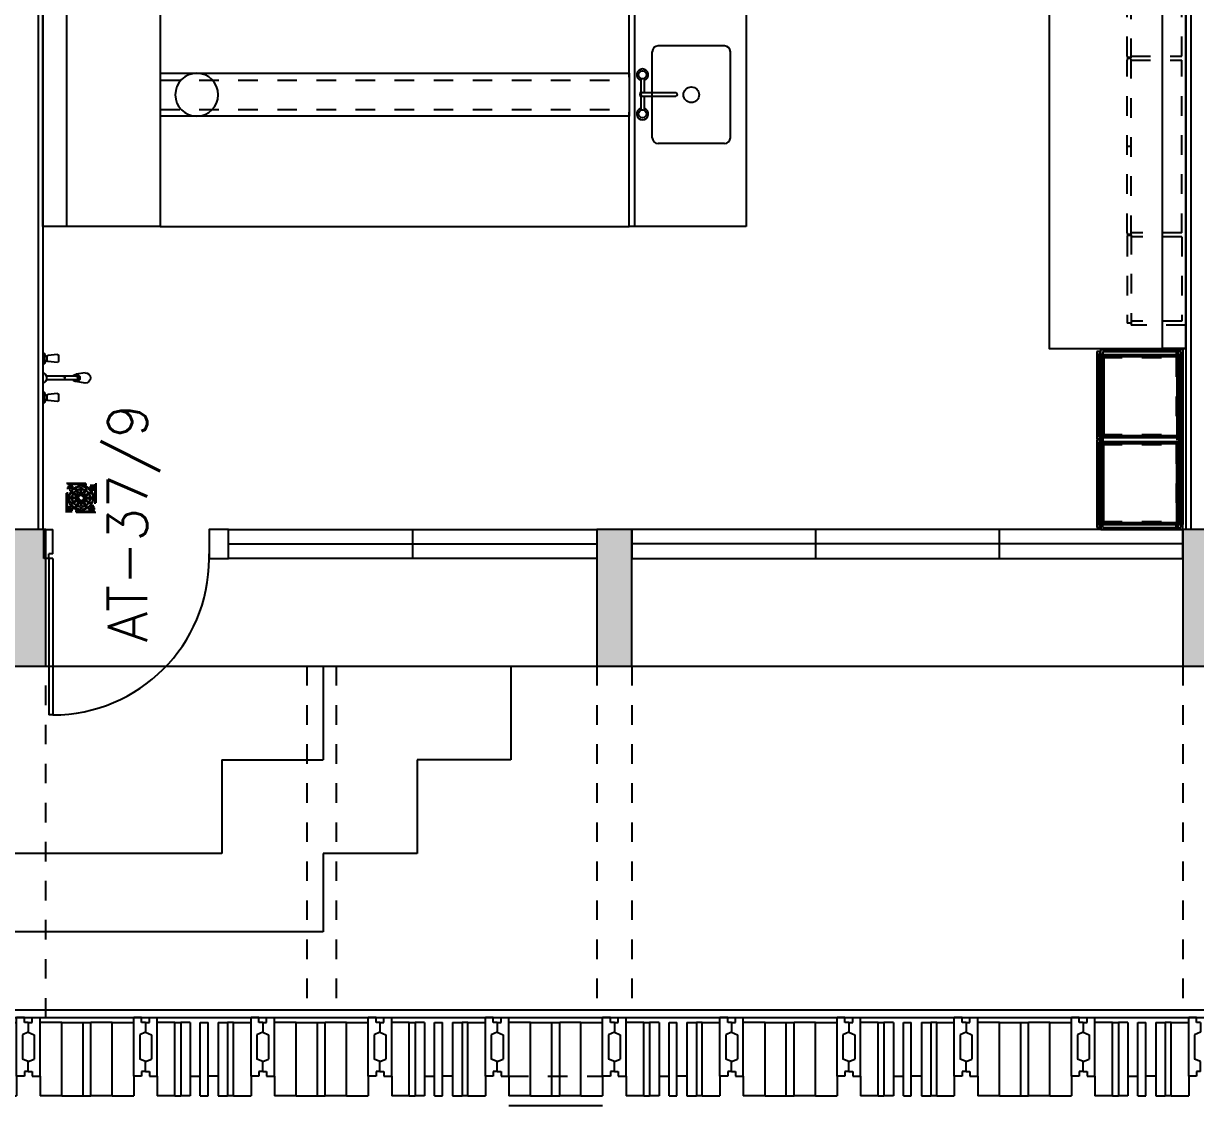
# Model space of a CAD drawing. Header units: metres. Extents: x -31 to 130, y -13 to 69.
# Drawn here: x 35.97 to 41.98, y -2.88 to 2.67 of the extents above; entities that cross this region are included whole.
import ezdxf

# ---------------------------------------------------------------- set-up
doc = ezdxf.new("R2010")
doc.units = ezdxf.units.M
doc.header["$LTSCALE"] = 0.002
doc.header["$MEASUREMENT"] = 0
doc.linetypes.add('HIDDEN', pattern=[9.525, 6.35, -3.175])
doc.linetypes.add('HIDDEN2', pattern=[4.7625, 3.175, -1.5875])
for name, color, linetype in [('ar-acesso', 2, 'CONTINUOUS'), ('ar-alv', 2, 'CONTINUOUS'), ('ar-armario', 1, 'CONTINUOUS'), ('ar-armarioproj', 1, 'HIDDEN'), ('ar-banc', 1, 'CONTINUOUS'), ('ar-brs', 2, 'CONTINUOUS'), ('ar-cal', 2, 'CONTINUOUS'), ('ar-castelo', 2, 'CONTINUOUS'), ('ar-chuv', 31, 'CONTINUOUS'), ('ar-esq', 2, 'CONTINUOUS'), ('ar-estc', 1, 'CONTINUOUS'), ('ar-piso', 1, 'CONTINUOUS'), ('ar-proj', 1, 'HIDDEN'), ('ar-projarmario', 1, 'HIDDEN'), ('ar-reboco', 2, 'CONTINUOUS'), ('armario piso-teto', 1, 'CONTINUOUS'), ('armario-proj', 1, 'HIDDEN2'), ('armariop-t01', 1, 'CONTINUOUS'), ('banc', 1, 'CONTINUOUS'), ('banc-proj', 1, 'HIDDEN2'), ('bnc-1', 1, 'CONTINUOUS'), ('brs-proj', 1, 'HIDDEN'), ('brs1', 2, 'CONTINUOUS'), ('brs2', 1, 'CONTINUOUS'), ('brs3', 1, 'CONTINUOUS'), ('brs4', 1, 'CONTINUOUS'), ('brs5', 1, 'CONTINUOUS'), ('castelo', 2, 'CONTINUOUS'), ('COZ1', 1, 'CONTINUOUS'), ('ENDEREÇO', 2, 'CONTINUOUS'), ('esq-01', 1, 'CONTINUOUS'), ('esq-02', 1, 'CONTINUOUS'), ('estc-01', 3, 'CONTINUOUS'), ('h-estc', 3, 'CONTINUOUS'), ('ptm', 2, 'CONTINUOUS'), ('ralo', 1, 'HIDDEN2'), ('TRNR1', 1, 'CONTINUOUS'), ('WC1', 1, 'CONTINUOUS'), ('WC2', 1, 'CONTINUOUS')]:
    doc.layers.add(name, color=color, linetype=linetype)
doc.styles.add('UNB-100', font='simplex.shx', dxfattribs={"height": 0.2})

# ---------------------------------------------------------------- blocks, each defined once
blk = doc.blocks.new('plr01-01p')
at = {"layer": 'h-estc'}
blk.add_hatch(color=3, dxfattribs=at).paths.add_polyline_path([(0.09, 0.075), (-0.09, 0.075), (-0.09, -0.625), (0.09, -0.625)])
at = {"layer": 'estc-01', "color": 3}
blk.add_lwpolyline([(-0.09, 0.075), (-0.09, -0.625), (0.09, -0.625), (0.09, 0.075)], close=True, dxfattribs=at)
blk = doc.blocks.new('esq02-01p')
at = {"layer": 'esq-01'}
for p, q in [((1.03, -0.075), (1.03, 0.075)), ((1.97, -0.075), (1.97, 0.075)), ((2.91, 0), (0.09, 0))]:
    blk.add_line(p, q, dxfattribs=at)
at = {"layer": 'esq-02'}
blk.add_lwpolyline([(2.91, -0.075), (0.09, -0.075), (0.09, 0.075), (2.91, 0.075)], close=True, dxfattribs=at)
blk = doc.blocks.new('esq04-01p')
at = {"layer": 'esq-01'}
blk.add_line((1.975, 0), (0.09, 0), dxfattribs=at)
at = {"layer": 'esq-02'}
blk.add_line((1.0325, 0.075), (1.0325, -0.075), dxfattribs=at)
for points in [[(1.975, -0.075), (0.09, -0.075), (0.09, 0.075), (1.975, 0.075), (1.975, -0.075)], [(2.075, 0.075), (1.975, 0.075), (1.975, -0.075), (2.075, -0.075)]]:
    blk.add_lwpolyline(points, close=True, dxfattribs=at)
at = {"layer": 'ptm'}
for p, q in [((2.875, 0.075), (2.875, 0.875)), ((2.875, 0.875), (2.895, 0.875)), ((2.895, 0.075), (2.895, 0.875)), ((2.075, 0.075), (2.05, 0.075)), ((2.075, 0.075), (2.075, 0.05)), ((2.875, 0.075), (2.895, 0.075)), ((2.895, 0.075), (2.92, 0.075)), ((2.895, 0.075), (2.895, 0.05)), ((2.92, 0.075), (2.92, -0.075)), ((2.875, 0.05), (2.875, -0.075)), ((2.875, 0.05), (2.895, 0.05)), ((2.92, -0.075), (2.875, -0.075))]:
    blk.add_line(p, q, dxfattribs=at)
at = {"layer": 'ptm', "color": 1}
blk.add_arc((2.875, 0.075), 0.8, 90, 180, dxfattribs=at)
blk = doc.blocks.new('brs01-01p-leste')
at = {"layer": 'brs1'}
for p, q in [((-3, 0.2), (-2.98, 0.2)), ((-3, 0.2), (-3, 0.15)), ((-2.98, 0.225), (-2.94, 0.225)), ((-2.98, 0.2), (-2.98, 0.225)), ((-2.94, -0.075), (-2.94, 0.225)), ((-2.42, 0.225), (-2.46, 0.225)), ((-2.46, -0.075), (-2.46, 0.225)), ((-2.42, 0.2), (-2.42, 0.225)), ((-2.4, 0.2), (-2.42, 0.2)), ((-2.4, 0.2), (-2.38, 0.2)), ((-2.4, 0.2), (-2.4, 0.15)), ((-2.4, 0.2), (-2.4, 0.15)), ((-2.38, 0.225), (-2.34, 0.225)), ((-2.38, 0.2), (-2.38, 0.225)), ((-2.34, -0.075), (-2.34, 0.225)), ((-1.82, 0.225), (-1.86, 0.225)), ((-1.86, -0.075), (-1.86, 0.225)), ((-1.82, 0.2), (-1.82, 0.225)), ((-1.8, 0.2), (-1.82, 0.2)), ((-1.8, 0.2), (-1.78, 0.2)), ((-1.8, 0.2), (-1.8, 0.15)), ((-1.8, 0.2), (-1.8, 0.15)), ((-1.78, 0.225), (-1.74, 0.225)), ((-1.78, 0.2), (-1.78, 0.225)), ((-1.74, -0.075), (-1.74, 0.225)), ((-1.22, 0.225), (-1.26, 0.225)), ((-1.26, -0.075), (-1.26, 0.225)), ((-1.22, 0.2), (-1.22, 0.225)), ((-1.2, 0.2), (-1.22, 0.2)), ((-1.2, 0.2), (-1.18, 0.2)), ((-1.2, 0.2), (-1.2, 0.15)), ((-1.2, 0.2), (-1.2, 0.15)), ((-1.18, 0.225), (-1.14, 0.225)), ((-1.18, 0.2), (-1.18, 0.225)), ((-1.14, -0.075), (-1.14, 0.225)), ((-0.62, 0.225), (-0.66, 0.225)), ((-0.66, -0.075), (-0.66, 0.225)), ((-0.62, 0.2), (-0.62, 0.225)), ((-0.6, 0.2), (-0.62, 0.2)), ((-0.6, 0.2), (-0.6, 0.15)), ((-0.6, 0.2), (-0.58, 0.2)), ((-0.6, 0.2), (-0.6, 0.15)), ((-0.58, 0.225), (-0.54, 0.225)), ((-0.58, 0.2), (-0.58, 0.225)), ((-0.54, -0.075), (-0.54, 0.225)), ((-0.02, 0.225), (-0.06, 0.225)), ((-0.06, -0.075), (-0.06, 0.225)), ((-0.02, 0.2), (-0.02, 0.225)), ((0, 0.2), (-0.02, 0.2)), ((0, 0.2), (0, 0.15)), ((-3, 0.15), (-2.97, 0.137)), ((-2.97, 0.137), (-2.97, 0.013)), ((-2.4, 0.15), (-2.43, 0.137)), ((-2.43, 0.137), (-2.43, 0.013)), ((-2.4, 0.15), (-2.37, 0.137)), ((-2.37, 0.137), (-2.37, 0.013)), ((-1.8, 0.15), (-1.83, 0.137)), ((-1.83, 0.137), (-1.83, 0.013)), ((-1.8, 0.15), (-1.77, 0.137)), ((-1.77, 0.137), (-1.77, 0.013)), ((-1.2, 0.15), (-1.23, 0.137)), ((-1.23, 0.137), (-1.23, 0.013)), ((-1.2, 0.15), (-1.17, 0.137)), ((-1.17, 0.137), (-1.17, 0.013)), ((-0.6, 0.15), (-0.63, 0.137)), ((-0.63, 0.137), (-0.63, 0.013)), ((-0.6, 0.15), (-0.57, 0.137)), ((-0.57, 0.137), (-0.57, 0.013)), ((0, 0.15), (-0.03, 0.137)), ((-0.03, 0.137), (-0.03, 0.013)), ((-3, 0), (-2.97, 0.013)), ((-2.4, 0), (-2.43, 0.013)), ((-2.4, 0), (-2.37, 0.013)), ((-1.8, 0), (-1.83, 0.013)), ((-1.8, 0), (-1.77, 0.013)), ((-1.2, 0), (-1.23, 0.013)), ((-1.2, 0), (-1.17, 0.013)), ((-0.6, 0), (-0.63, 0.013)), ((-0.6, 0), (-0.57, 0.013)), ((0, 0), (-0.03, 0.013)), ((-3, -0.05), (-3, 0)), ((-3, -0.05), (-2.98, -0.05)), ((-2.98, -0.05), (-2.98, -0.075)), ((-2.42, -0.05), (-2.42, -0.075)), ((-2.4, -0.05), (-2.42, -0.05)), ((-2.4, -0.05), (-2.4, 0)), ((-2.4, -0.05), (-2.4, 0)), ((-2.4, -0.05), (-2.38, -0.05)), ((-2.38, -0.05), (-2.38, -0.075)), ((-1.82, -0.05), (-1.82, -0.075)), ((-1.8, -0.05), (-1.82, -0.05)), ((-1.8, -0.05), (-1.8, 0)), ((-1.8, -0.05), (-1.8, 0)), ((-1.8, -0.05), (-1.78, -0.05)), ((-1.78, -0.05), (-1.78, -0.075)), ((-1.22, -0.05), (-1.22, -0.075)), ((-1.2, -0.05), (-1.22, -0.05)), ((-1.2, -0.05), (-1.2, 0)), ((-1.2, -0.05), (-1.2, 0)), ((-1.2, -0.05), (-1.18, -0.05)), ((-1.18, -0.05), (-1.18, -0.075)), ((-0.62, -0.05), (-0.62, -0.075)), ((-0.6, -0.05), (-0.62, -0.05)), ((-0.6, -0.05), (-0.6, 0)), ((-0.6, -0.05), (-0.6, 0)), ((-0.6, -0.05), (-0.58, -0.05)), ((-0.58, -0.05), (-0.58, -0.075)), ((-0.02, -0.05), (-0.02, -0.075)), ((0, -0.05), (-0.02, -0.05)), ((0, -0.05), (0, 0)), ((-2.98, -0.075), (-2.94, -0.075)), ((-2.42, -0.075), (-2.46, -0.075)), ((-2.38, -0.075), (-2.34, -0.075)), ((-1.82, -0.075), (-1.86, -0.075)), ((-1.78, -0.075), (-1.74, -0.075)), ((-1.22, -0.075), (-1.26, -0.075)), ((-1.18, -0.075), (-1.14, -0.075)), ((-0.62, -0.075), (-0.66, -0.075)), ((-0.58, -0.075), (-0.54, -0.075)), ((-0.02, -0.075), (-0.06, -0.075))]:
    blk.add_line(p, q, dxfattribs=at)
at = {"layer": 'brs2'}
for p, q in [((-2.94, 0.225), (-2.46, 0.225)), ((-2.34, 0.225), (-1.86, 0.225)), ((-2.2289, 0.2), (-2.12, 0.2)), ((-1.9711, 0.2), (-2.08, 0.2)), ((-1.74, 0.225), (-1.26, 0.225)), ((-1.14, 0.225), (-0.66, 0.225)), ((-1.0289, 0.2), (-0.92, 0.2)), ((-0.7711, 0.2), (-0.88, 0.2)), ((-0.54, 0.225), (-0.06, 0.225)), ((-2.7716, -0.075), (-2.72, -0.075)), ((-2.6284, -0.075), (-2.68, -0.075)), ((-1.5716, -0.075), (-1.52, -0.075)), ((-1.4284, -0.075), (-1.48, -0.075)), ((-0.3716, -0.075), (-0.32, -0.075)), ((-0.2284, -0.075), (-0.28, -0.075)), ((-2.2289, -0.175), (-2.12, -0.175)), ((-1.9711, -0.175), (-2.08, -0.175)), ((-1.0289, -0.175), (-0.92, -0.175)), ((-0.7711, -0.175), (-0.88, -0.175))]:
    blk.add_line(p, q, dxfattribs=at)
at = {"layer": 'brs3'}
for p, q in [((-2.82, 0.2), (-2.82, -0.175)), ((-2.7716, 0.2), (-2.82, 0.2)), ((-2.7716, 0.2), (-2.7716, -0.175)), ((-2.6284, 0.2), (-2.6284, -0.175)), ((-2.6284, 0.2), (-2.58, 0.2)), ((-2.58, 0.2), (-2.58, -0.175)), ((-2.12, -0.175), (-2.12, 0.2)), ((-2.12, 0.2), (-2.08, 0.2)), ((-2.08, -0.175), (-2.08, 0.2)), ((-1.62, 0.2), (-1.62, -0.175)), ((-1.5716, 0.2), (-1.62, 0.2)), ((-1.5716, 0.2), (-1.5716, -0.175)), ((-1.4284, 0.2), (-1.4284, -0.175)), ((-1.4284, 0.2), (-1.38, 0.2)), ((-1.38, 0.2), (-1.38, -0.175)), ((-0.92, -0.175), (-0.92, 0.2)), ((-0.92, 0.2), (-0.88, 0.2)), ((-0.88, -0.175), (-0.88, 0.2)), ((-0.42, 0.2), (-0.42, -0.175)), ((-0.3716, 0.2), (-0.42, 0.2)), ((-0.3716, 0.2), (-0.3716, -0.175)), ((-0.2284, 0.2), (-0.2284, -0.175)), ((-0.2284, 0.2), (-0.18, 0.2)), ((-0.18, 0.2), (-0.18, -0.175)), ((-2.7716, -0.175), (-2.82, -0.175)), ((-2.6284, -0.175), (-2.58, -0.175)), ((-2.12, -0.175), (-2.08, -0.175)), ((-1.5716, -0.175), (-1.62, -0.175)), ((-1.4284, -0.175), (-1.38, -0.175)), ((-0.92, -0.175), (-0.88, -0.175)), ((-0.3716, -0.175), (-0.42, -0.175)), ((-0.2284, -0.175), (-0.18, -0.175))]:
    blk.add_line(p, q, dxfattribs=at)
at = {"layer": 'brs4'}
for p, q in [((-2.85, 0.2), (-2.94, 0.2)), ((-2.85, -0.175), (-2.85, 0.2)), ((-2.85, 0.2), (-2.82, 0.2)), ((-2.72, -0.175), (-2.72, 0.2)), ((-2.72, 0.2), (-2.68, 0.2)), ((-2.68, -0.175), (-2.68, 0.2)), ((-2.55, 0.2), (-2.58, 0.2)), ((-2.55, 0.2), (-2.46, 0.2)), ((-2.55, -0.175), (-2.55, 0.2)), ((-2.2289, 0.2), (-2.34, 0.2)), ((-2.2289, -0.175), (-2.2289, 0.2)), ((-1.9711, 0.2), (-1.86, 0.2)), ((-1.9711, -0.175), (-1.9711, 0.2)), ((-1.65, 0.2), (-1.74, 0.2)), ((-1.65, -0.175), (-1.65, 0.2)), ((-1.65, 0.2), (-1.62, 0.2)), ((-1.52, -0.175), (-1.52, 0.2)), ((-1.52, 0.2), (-1.48, 0.2)), ((-1.48, -0.175), (-1.48, 0.2)), ((-1.35, 0.2), (-1.38, 0.2)), ((-1.35, 0.2), (-1.26, 0.2)), ((-1.35, -0.175), (-1.35, 0.2)), ((-1.0289, 0.2), (-1.14, 0.2)), ((-1.0289, -0.175), (-1.0289, 0.2)), ((-0.7711, 0.2), (-0.66, 0.2)), ((-0.7711, -0.175), (-0.7711, 0.2)), ((-0.45, 0.2), (-0.54, 0.2)), ((-0.45, -0.175), (-0.45, 0.2)), ((-0.45, 0.2), (-0.42, 0.2)), ((-0.32, -0.175), (-0.32, 0.2)), ((-0.32, 0.2), (-0.28, 0.2)), ((-0.28, -0.175), (-0.28, 0.2)), ((-0.15, 0.2), (-0.18, 0.2)), ((-0.15, 0.2), (-0.06, 0.2)), ((-0.15, -0.175), (-0.15, 0.2)), ((-2.94, -0.075), (-2.94, -0.175)), ((-2.46, -0.075), (-2.46, -0.175)), ((-2.34, -0.075), (-2.34, -0.175)), ((-1.86, -0.075), (-1.86, -0.175)), ((-1.74, -0.075), (-1.74, -0.175)), ((-1.26, -0.075), (-1.26, -0.175)), ((-1.14, -0.075), (-1.14, -0.175)), ((-0.66, -0.075), (-0.66, -0.175)), ((-0.54, -0.075), (-0.54, -0.175)), ((-0.06, -0.075), (-0.06, -0.175)), ((-2.85, -0.175), (-2.94, -0.175)), ((-2.85, -0.175), (-2.82, -0.175)), ((-2.72, -0.175), (-2.68, -0.175)), ((-2.55, -0.175), (-2.58, -0.175)), ((-2.55, -0.175), (-2.46, -0.175)), ((-2.2289, -0.175), (-2.34, -0.175)), ((-1.9711, -0.175), (-1.86, -0.175)), ((-1.65, -0.175), (-1.74, -0.175)), ((-1.65, -0.175), (-1.62, -0.175)), ((-1.52, -0.175), (-1.48, -0.175)), ((-1.35, -0.175), (-1.38, -0.175)), ((-1.35, -0.175), (-1.26, -0.175)), ((-1.0289, -0.175), (-1.14, -0.175)), ((-0.7711, -0.175), (-0.66, -0.175)), ((-0.45, -0.175), (-0.54, -0.175)), ((-0.45, -0.175), (-0.42, -0.175)), ((-0.32, -0.175), (-0.28, -0.175)), ((-0.15, -0.175), (-0.18, -0.175)), ((-0.15, -0.175), (-0.06, -0.175))]:
    blk.add_line(p, q, dxfattribs=at)
blk = doc.blocks.new('BRS01-03C')
at = {"layer": 'brs-proj'}
blk.add_line((0.54, 0.075), (0.06, 0.075), dxfattribs=at)
at = {"layer": 'brs1'}
for p, q in [((0.02, 0.075), (0.06, 0.075)), ((0.02, 0.05), (0.02, 0.075)), ((0.06, 0.075), (0.06, -0.225)), ((0.54, 0.075), (0.54, -0.225)), ((0.58, 0.075), (0.54, 0.075)), ((0.58, 0.05), (0.58, 0.075)), ((0, 0.05), (0.02, 0.05)), ((0, 0.05), (0, 0)), ((0, 0), (0.03, -0.013)), ((0.6, 0), (0.57, -0.013)), ((0.6, 0.05), (0.58, 0.05)), ((0.6, 0.05), (0.6, 0)), ((0.03, -0.137), (0.03, -0.013)), ((0.57, -0.137), (0.57, -0.013)), ((0, -0.15), (0.03, -0.137)), ((0, -0.2), (0, -0.15)), ((0.6, -0.15), (0.57, -0.137)), ((0.6, -0.2), (0.6, -0.15)), ((0, -0.2), (0.02, -0.2)), ((0.02, -0.2), (0.02, -0.225)), ((0.02, -0.225), (0.06, -0.225)), ((0.58, -0.225), (0.54, -0.225)), ((0.58, -0.2), (0.58, -0.225)), ((0.6, -0.2), (0.58, -0.2))]:
    blk.add_line(p, q, dxfattribs=at)
at = {"layer": 'brs2'}
blk.add_line((0.54, -0.225), (0.06, -0.225), dxfattribs=at)
at = {"layer": 'brs3'}
for p, q in [((0.28, 0.175), (0.28, -0.2)), ((0.32, 0.175), (0.28, 0.175)), ((0.32, 0.175), (0.32, -0.2)), ((0.32, -0.2), (0.28, -0.2))]:
    blk.add_line(p, q, dxfattribs=at)
at = {"layer": 'brs4'}
for p, q in [((0.06, 0.075), (0.06, 0.175)), ((0.1711, 0.175), (0.06, 0.175)), ((0.1711, 0.175), (0.1711, -0.2)), ((0.4289, 0.175), (0.54, 0.175)), ((0.4289, 0.175), (0.4289, -0.2)), ((0.54, 0.075), (0.54, 0.175)), ((0.1711, -0.2), (0.06, -0.2)), ((0.4289, -0.2), (0.54, -0.2))]:
    blk.add_line(p, q, dxfattribs=at)
at = {"layer": 'brs4', "color": 1}
for p, q in [((0.1711, 0.175), (0.28, 0.175)), ((0.4289, 0.175), (0.32, 0.175)), ((0.1711, -0.2), (0.28, -0.2)), ((0.4289, -0.2), (0.32, -0.2))]:
    blk.add_line(p, q, dxfattribs=at)
at = {"layer": 'brs5'}
blk.add_line((0.54, 0.225), (0.06, 0.225), dxfattribs=at)
blk = doc.blocks.new('bnc-14p')
at = {"layer": 'banc'}
blk.add_lwpolyline([(-1.2, 0), (1.3, 0), (1.3, 0.7), (-1.2, 0.7)], close=True, dxfattribs=at)
blk = doc.blocks.new('CHVR-01P')
at = {"layer": 'WC1'}
for p, q in [((-0.0139, 0.1119), (-0.0077, 0.1257)), ((-0.0015, 0.129), (-0.0052, 0.1279)), ((-0.08, 0.114), (-0.08, 0.086)), ((-0.074, 0.12), (-0.0254, 0.1155)), ((-0.074, 0.08), (-0.0254, 0.0845)), ((-0.02, 0.1096), (-0.0176, 0.1096)), ((-0.02, 0.0904), (-0.0176, 0.0904)), ((-0.0139, 0.0881), (-0.0077, 0.0743)), ((-0.0015, 0.071), (-0.0052, 0.0721)), ((-0.2165, 0.0264), (-0.1704, 0.0189)), ((-0.1704, 0.0088), (-0.1537, 0.0088)), ((-0.1537, 0.0088), (-0.0176, 0.0088)), ((-0.0176, 0.0088), (-0.0133, 0.0174)), ((-0.0131, 0.0178), (-0.0132, 0.0176)), ((-0.0126, 0.0182), (-0.0088, 0.0206)), ((-0.0088, 0.0222), (-0.0088, 0.0206)), ((-0.0068, 0.0242), (0, 0.0242)), ((-0.2165, -0.0264), (-0.1704, -0.0189)), ((-0.1704, -0.0088), (-0.1537, -0.0088)), ((-0.1537, -0.0088), (-0.0176, -0.0088)), ((-0.0176, -0.0088), (-0.0133, -0.0174)), ((-0.0131, -0.0178), (-0.0132, -0.0176)), ((-0.0126, -0.0182), (-0.0088, -0.0206)), ((-0.0088, -0.0206), (-0.0088, -0.0222)), ((-0.0068, -0.0242), (0, -0.0242)), ((-0.08, -0.086), (-0.08, -0.114)), ((-0.074, -0.08), (-0.0254, -0.0845)), ((-0.074, -0.12), (-0.0254, -0.1155)), ((-0.02, -0.0904), (-0.0176, -0.0904)), ((-0.02, -0.1096), (-0.0176, -0.1096)), ((-0.0139, -0.0881), (-0.0077, -0.0743)), ((-0.0139, -0.1119), (-0.0077, -0.1257)), ((-0.0015, -0.071), (-0.0052, -0.0721)), ((-0.0015, -0.129), (-0.0052, -0.1279))]:
    blk.add_line(p, q, dxfattribs=at)
for centre, radius, start, end in [((-0.004, 0.1241), 0.004, 107.53034, 155.61273), ((-0.001, 0.1282), 0.001, 0, 122.00538), ((-0.074, 0.114), 0.006, 90, 180), ((-0.074, 0.086), 0.006, 180, 270), ((-0.026, 0.1096), 0.006, 0, 84.40066), ((-0.026, 0.0904), 0.006, 275.59934, 0), ((-0.0176, 0.1136), 0.004, 270, 335.61273), ((-0.0176, 0.0864), 0.004, 24.38727, 90), ((-0.004, 0.0759), 0.004, 204.38727, 252.46966), ((-0.001, 0.0718), 0.001, 237.99462, 0), ((0, 0.07), 0.000002, 180, 270), ((-0.2165, 0), 0.0264, 90, 270), ((-0.1704, 0), 0.0189, 90, 270), ((-0.1704, 0), 0.0088, 90, 270), ((-0.1704, 0), 0.0189, 27.71775, 90), ((-0.0115, 0.0165), 0.002, 122.78059, 153.43495), ((-0.0068, 0.0222), 0.002, 90, 180), ((-0.1704, 0), 0.0189, 270, 332.28225), ((-0.0115, -0.0165), 0.002, 206.56505, 237.21941), ((-0.0068, -0.0222), 0.002, 180, 270), ((-0.074, -0.086), 0.006, 90, 180), ((-0.074, -0.114), 0.006, 180, 270), ((-0.026, -0.0904), 0.006, 0, 84.40066), ((-0.026, -0.1096), 0.006, 275.59934, 0), ((-0.0176, -0.0864), 0.004, 270, 335.61273), ((-0.0176, -0.1136), 0.004, 24.38727, 90), ((-0.004, -0.0759), 0.004, 107.53034, 155.61273), ((-0.001, -0.0718), 0.001, 0, 122.00538), ((-0.004, -0.1241), 0.004, 204.38727, 252.46966), ((-0.001, -0.1282), 0.001, 237.99462, 0), ((0, -0.13), 0.000002, 180, 270)]:
    blk.add_arc(centre, radius, start, end, dxfattribs=at)
at = {"layer": 'WC2'}
for p, q in [((-0.0077, 0.1257), (-0.0077, 0.0743)), ((-0.02, 0.1096), (-0.02, 0.0904)), ((-0.0176, 0.0088), (-0.0176, -0.0088)), ((-0.02, -0.0904), (-0.02, -0.1096)), ((-0.0077, -0.0743), (-0.0077, -0.1257))]:
    blk.add_line(p, q, dxfattribs=at)
for centre, radius, start, end in [((-0.1704, 0), 0.0132, 41.81031, 318.18969), ((-0.1031, 0), 0.0088, 90, 270)]:
    blk.add_arc(centre, radius, start, end, dxfattribs=at)
blk = doc.blocks.new('mob-ar6')
at = {"layer": 'ar-armarioproj'}
for p, q in [((-0.0275, 0.28), (-0.0275, 0.3)), ((0.4225, 0.28), (0.4225, 0.3)), ((0.4275, 0.28), (0.4275, 0.3)), ((0.8775, 0.28), (0.8775, 0.3)), ((-0.48, 0.28), (-1.3925, 0.28)), ((-1.3925, 0), (-1.3925, 0.28)), ((-0.49, 0.3), (-1.3825, 0.3)), ((-1.3825, 0.28), (-1.3825, 0.3)), ((-1.3725, 0.02), (-1.3725, 0.28)), ((-0.9325, 0.28), (-0.9325, 0.3)), ((-0.49, 0.3), (-0.4825, 0.3)), ((-0.49, 0.28), (-0.49, 0.02)), ((-0.4825, 0.28), (-0.4825, 0.3)), ((0.425, 0.28), (-0.48, 0.28)), ((-0.4775, 0.3), (-0.47, 0.3)), ((-0.4775, 0.28), (-0.4775, 0.3)), ((0.415, 0.3), (-0.47, 0.3)), ((-0.47, 0.28), (-0.47, 0.02)), ((0.415, 0.3), (0.4225, 0.3)), ((0.415, 0.02), (0.415, 0.28)), ((0.425, 0.28), (0.8875, 0.28)), ((0.4275, 0.3), (0.435, 0.3)), ((0.435, 0.3), (0.8675, 0.3)), ((0.435, 0.02), (0.435, 0.28)), ((0.8675, 0.3), (0.8775, 0.3)), ((0.8675, 0.02), (0.8675, 0.28)), ((0.8875, 0), (0.8875, 0.28)), ((-0.49, 0.02), (-1.3725, 0.02)), ((0.415, 0.02), (-0.47, 0.02)), ((0.435, 0.02), (0.8675, 0.02)), ((0.8875, 0), (-1.3925, 0))]:
    blk.add_line(p, q, dxfattribs=at)
blk = doc.blocks.new('TRNR-01P')
at = {"layer": 'TRNR1'}
for p, q in [((-0.009, 0.0827), (-0.009, 0.0107)), ((0.009, 0.0827), (0.009, 0.009)), ((0, 0.009), (0.17, 0.009)), ((-0.009, -0.0107), (-0.009, -0.0827)), ((0, -0.009), (0.17, -0.009)), ((0.009, -0.009), (0.009, -0.0827))]:
    blk.add_line(p, q, dxfattribs=at)
for centre in [(0, 0.1), (0, -0.1)]:
    blk.add_circle(centre, 0.02, dxfattribs=at)
for centre, radius, start, end in [((0, 0.1), 0.03, 289.47122, 250.52878), ((0, 0), 0.014, 130.0052, 229.9948), ((0, 0), 0.009, 90, 270), ((0.17, 0), 0.009, 270, 90), ((0, -0.1), 0.03, 109.47122, 70.52878)]:
    blk.add_arc(centre, radius, start, end, dxfattribs=at)
blk = doc.blocks.new('CUBAcoz-01P')
at = {"layer": 'COZ1'}
for p, q in [((-0.22, -0.1005), (0.22, -0.1005)), ((-0.25, -0.4705), (-0.25, -0.1305)), ((0.25, -0.4705), (0.25, -0.1305)), ((-0.22, -0.5005), (0.22, -0.5005))]:
    blk.add_line(p, q, dxfattribs=at)
blk.add_circle((0, -0.3005), 0.04, dxfattribs=at)
for centre, start, end in [((-0.22, -0.1305), 90, 180), ((0.22, -0.1305), 0, 90), ((-0.22, -0.4705), 180, 270), ((0.22, -0.4705), 270, 0)]:
    blk.add_arc(centre, 0.03, start, end, dxfattribs=at)
blk = doc.blocks.new('bnc-pq-03p')
at = {"layer": 'banc-proj'}
for p, q in [((-0.075, 3), (-0.075, 0.6)), ((0.075, 3), (0.075, 0.6))]:
    blk.add_line(p, q, dxfattribs=at)
at = {"layer": 'bnc-1'}
for p, q in [((0.11, 3), (0.675, 3)), ((0.675, 3), (0.675, 0.6)), ((-0.675, 0.6), (-0.675, 3)), ((-0.675, 3), (-0.11, 3)), ((-0.09, 0.6), (-0.675, 0.6)), ((0.675, 0.6), (0.09, 0.6)), ((0.675, 0.6), (0.11, 0.6)), ((0.675, 0), (0.675, 0.6)), ((-0.675, 0.6), (-0.675, 0)), ((-0.11, 0.6), (-0.675, 0.6)), ((0.675, 0.57), (-0.675, 0.57)), ((-0.675, 0), (0.675, 0))]:
    blk.add_line(p, q, dxfattribs=at)
at = {"layer": 'castelo'}
for p, q in [((-0.11, 3), (-0.11, 0.6)), ((-0.11, 3), (0.11, 3)), ((0.11, 0.6), (0.11, 3)), ((-0.11, 0.6), (0.11, 0.6))]:
    blk.add_line(p, q, dxfattribs=at)
blk.add_circle((0, 2.8129), 0.11, dxfattribs=at)
at = {"layer": 'bnc-1', "xscale": -1, "rotation": 90}
blk.add_blockref('TRNR-01P', (-0.0019, 0.5311), dxfattribs=at)
at = {"layer": 'bnc-1', "xscale": -1}
blk.add_blockref('CUBAcoz-01P', (0, 0.5818), dxfattribs=at)
blk = doc.blocks.new('bnc-25p')
at = {"layer": 'banc', "color": 1}
blk.add_lwpolyline([(-0.675, 0), (0.675, 0), (0.675, 0.6), (-0.675, 0.6)], close=True, dxfattribs=at)
blk = doc.blocks.new('mob-ar5m')
at = {"layer": 'armario piso-teto'}
for p, q in [((-0.47, 0.44), (-0.0225, 0.44)), ((-0.46, 0.43), (-0.0325, 0.43)), ((-0.0175, 0.44), (0.43, 0.44)), ((-0.0075, 0.43), (0.42, 0.43)), ((-0.48, 0.42), (-0.48, 0)), ((-0.455, 0.42), (-0.48, 0.42)), ((-0.47, 0.41), (-0.47, 0.01)), ((-0.47, 0.41), (-0.455, 0.41)), ((-0.455, 0.41), (-0.455, 0.42)), ((-0.03, 0.42), (-0.03, 0.02)), ((-0.01, 0.42), (-0.01, 0.02)), ((0.415, 0.42), (0.44, 0.42)), ((0.415, 0.41), (0.415, 0.42)), ((0.43, 0.41), (0.415, 0.41)), ((0.43, 0.41), (0.43, 0.01)), ((0.44, 0.42), (0.44, 0)), ((-0.48, 0), (-0.455, 0)), ((-0.47, 0.035), (-0.46, 0.035)), ((-0.47, 0.01), (0.43, 0.01)), ((-0.46, 0.035), (-0.46, 0.02)), ((-0.46, 0.02), (0.42, 0.02)), ((-0.455, 0.01), (-0.455, 0)), ((0.415, 0.01), (0.415, 0)), ((0.44, 0), (0.415, 0)), ((0.42, 0.035), (0.42, 0.02)), ((0.43, 0.035), (0.42, 0.035))]:
    blk.add_line(p, q, dxfattribs=at)
at = {"layer": 'armario piso-teto', "linetype": 'Continuous'}
for p, q in [((-0.47, 0.42), (-0.47, 0.44)), ((-0.46, 0.42), (-0.46, 0.43)), ((-0.0325, 0.42), (-0.0325, 0.43)), ((-0.0225, 0.42), (-0.0225, 0.44)), ((-0.0225, 0.42), (-0.0225, 0.44)), ((-0.0175, 0.42), (-0.0175, 0.44)), ((-0.0175, 0.42), (-0.0175, 0.44)), ((-0.0075, 0.42), (-0.0075, 0.43)), ((0.42, 0.42), (0.42, 0.43)), ((0.43, 0.42), (0.43, 0.44)), ((-0.0325, 0.42), (-0.0075, 0.42)), ((-0.02, 0.42), (-0.02, 0.405)), ((-0.02, 0.02), (-0.02, 0.035))]:
    blk.add_line(p, q, dxfattribs=at)
at = {"layer": 'armario-proj', "linetype": 'HIDDEN2'}
for p, q in [((-0.455, 0.41), (-0.44, 0.41)), ((-0.44, 0.41), (-0.44, 0.02)), ((-0.045, 0.41), (-0.045, 0.02)), ((-0.03, 0.41), (-0.045, 0.41)), ((0.005, 0.41), (0.005, 0.02)), ((0.4, 0.41), (0.4, 0.02)), ((-0.44, 0.035), (-0.045, 0.035)), ((0.005, 0.035), (0.4, 0.035))]:
    blk.add_line(p, q, dxfattribs=at)
at = {"layer": 'armariop-t01', "linetype": 'Continuous'}
for p, q in [((-0.455, 0.42), (-0.0325, 0.42)), ((-0.455, 0.41), (-0.455, 0.02)), ((-0.45, 0.41), (-0.035, 0.41)), ((-0.45, 0.41), (-0.45, 0.025)), ((-0.445, 0.405), (-0.04, 0.405)), ((-0.445, 0.405), (-0.445, 0.03)), ((-0.01, 0.41), (0.005, 0.41)), ((0.415, 0.42), (-0.0075, 0.42)), ((0.41, 0.41), (-0.005, 0.41)), ((0.405, 0.405), (0, 0.405)), ((0.4, 0.4099), (0.415, 0.4099)), ((0.405, 0.405), (0.405, 0.03)), ((0.41, 0.41), (0.41, 0.025)), ((0.415, 0.41), (0.415, 0.02)), ((-0.455, 0), (0.415, 0))]:
    blk.add_line(p, q, dxfattribs=at)
at = {"layer": 'armariop-t01'}
for p, q in [((-0.04, 0.405), (-0.04, 0.03)), ((-0.035, 0.41), (-0.035, 0.025)), ((-0.005, 0.41), (-0.005, 0.025)), ((0, 0.405), (0, 0.03)), ((-0.45, 0.025), (-0.035, 0.025)), ((-0.445, 0.03), (-0.04, 0.03)), ((0.41, 0.025), (-0.005, 0.025)), ((0.405, 0.03), (0, 0.03))]:
    blk.add_line(p, q, dxfattribs=at)
blk = doc.blocks.new('ralo-15cm-tracejado')
at = {"layer": 'ralo', "ltscale": 0.08}
h = blk.add_hatch(dxfattribs=at)
h.set_pattern_fill('DOTS', color=256, scale=0.005, style=0)
h.set_pattern_definition([(0, (-210.436618, -163.386024), (0.00396875, 0.0079375), [0, -0.0079375])])
h.paths.add_polyline_path([(0.07, 0.0642, 0.109147), (0.0651, 0.07), (0.0436, 0.07, 0.234403), (0.0366, 0.0559, 0.031938), (0.0367, 0.0536, -0.085518), (0.0526, 0.0382, 0.304982), (0.07, 0.0476)])
h.paths.add_polyline_path([(-0.0467, 0.07), (-0.0652, 0.07, 0.101422), (-0.07, 0.0652), (-0.07, 0.0465, 0.322568), (-0.0515, 0.0396, -0.06492), (-0.0397, 0.0515, 0.065904), (-0.0391, 0.0559, 0.253091)])
h.paths.add_polyline_path([(-0.0535, -0.0368, 0.248259), (-0.07, -0.043), (-0.07, -0.0679, 0.039546), (-0.0679, -0.07), (-0.0441, -0.07, 0.224729), (-0.0372, -0.0555, 0.030017), (-0.0373, -0.0532, -0.089405)])
h.paths.add_polyline_path([(0.07, -0.0424, 0.270307), (0.0522, -0.0388, -0.063767), (0.0407, -0.0507, 0.073161), (0.0399, -0.0559, 0.228135), (0.0467, -0.07), (0.0693, -0.07, 0.013274), (0.07, -0.0694)])
for p, q in [((-0.0025, 0.0617), (-0.0025, 0.065)), ((0.0025, 0.0617), (0.0025, 0.065)), ((-0.0617, 0.0025), (-0.065, 0.0025)), ((-0.0467, 0.0025), (-0.0592, 0.0025)), ((-0.0547, 0.0287), (-0.0575, 0.0303)), ((-0.0522, 0.033), (-0.055, 0.0347)), ((-0.0417, 0.0212), (-0.0525, 0.0274)), ((-0.0392, 0.0255), (-0.05, 0.0318)), ((-0.0266, 0.0025), (-0.0442, 0.0025)), ((-0.0243, 0.0112), (-0.0395, 0.0199)), ((-0.0218, 0.0155), (-0.037, 0.0243)), ((-0.033, 0.0522), (-0.0347, 0.055)), ((-0.0155, 0.0218), (-0.0318, 0.05)), ((-0.0287, 0.0547), (-0.0303, 0.0575)), ((-0.0112, 0.0243), (-0.0274, 0.0525)), ((-0.0093, 0.0025), (-0.0241, 0.0025)), ((-0.0093, 0.0025), (-0.0221, 0.0099)), ((-0.0068, 0.0068), (-0.0196, 0.0142)), ((-0.0068, 0.0068), (-0.0142, 0.0196)), ((-0.0025, 0.0093), (-0.0099, 0.0221)), ((-0.0025, 0.0266), (-0.0025, 0.0592)), ((-0.0025, 0.0093), (-0.0025, 0.0241)), ((0.0025, 0.0266), (0.0025, 0.0592)), ((0.0025, 0.0093), (0.0025, 0.0241)), ((0.0025, 0.0093), (0.0099, 0.0221)), ((0.0068, 0.0068), (0.0142, 0.0196)), ((0.0068, 0.0068), (0.0196, 0.0142)), ((0.0093, 0.0025), (0.0221, 0.0099)), ((0.0093, 0.0025), (0.0241, 0.0025)), ((0.0112, 0.0243), (0.0274, 0.0525)), ((0.0155, 0.0218), (0.0318, 0.05)), ((0.0218, 0.0155), (0.05, 0.0318)), ((0.0243, 0.0112), (0.0525, 0.0274)), ((0.0266, 0.0025), (0.0442, 0.0025)), ((0.0287, 0.0547), (0.0303, 0.0575)), ((0.033, 0.0522), (0.0347, 0.055)), ((0.0467, 0.0025), (0.0592, 0.0025)), ((0.0522, 0.033), (0.055, 0.0347)), ((0.0547, 0.0287), (0.0575, 0.0303)), ((0.0617, 0.0025), (0.065, 0.0025)), ((-0.0617, -0.0025), (-0.065, -0.0025)), ((-0.0467, -0.0025), (-0.0592, -0.0025)), ((-0.0547, -0.0287), (-0.0575, -0.0303)), ((-0.0522, -0.033), (-0.055, -0.0347)), ((-0.0417, -0.0212), (-0.0525, -0.0274)), ((-0.0392, -0.0255), (-0.05, -0.0318)), ((-0.0266, -0.0025), (-0.0442, -0.0025)), ((-0.0243, -0.0112), (-0.0395, -0.0199)), ((-0.0218, -0.0155), (-0.037, -0.0243)), ((-0.033, -0.0522), (-0.0347, -0.055)), ((-0.0255, -0.0392), (-0.0318, -0.05)), ((-0.0287, -0.0547), (-0.0303, -0.0575)), ((-0.0212, -0.0417), (-0.0274, -0.0525)), ((-0.0155, -0.0218), (-0.0243, -0.037)), ((-0.0093, -0.0025), (-0.0241, -0.0025)), ((-0.0093, -0.0025), (-0.0221, -0.0099)), ((-0.0112, -0.0243), (-0.0199, -0.0395)), ((-0.0068, -0.0068), (-0.0196, -0.0142)), ((-0.0068, -0.0068), (-0.0142, -0.0196)), ((-0.0025, -0.0093), (-0.0099, -0.0221)), ((-0.0025, -0.0093), (-0.0025, -0.0241)), ((-0.0025, -0.0266), (-0.0025, -0.0442)), ((-0.0025, -0.0467), (-0.0025, -0.0592)), ((0.0025, -0.0093), (0.0025, -0.0241)), ((0.0025, -0.0093), (0.0099, -0.0221)), ((0.0025, -0.0266), (0.0025, -0.0442)), ((0.0025, -0.0467), (0.0025, -0.0592)), ((0.0068, -0.0068), (0.0196, -0.0142)), ((0.0068, -0.0068), (0.0142, -0.0196)), ((0.0093, -0.0025), (0.0221, -0.0099)), ((0.0093, -0.0025), (0.0241, -0.0025)), ((0.0112, -0.0243), (0.0199, -0.0395)), ((0.0155, -0.0218), (0.0243, -0.037)), ((0.0212, -0.0417), (0.0274, -0.0525)), ((0.0218, -0.0155), (0.037, -0.0243)), ((0.0243, -0.0112), (0.0395, -0.0199)), ((0.0255, -0.0392), (0.0318, -0.05)), ((0.0266, -0.0025), (0.0442, -0.0025)), ((0.0287, -0.0547), (0.0303, -0.0575)), ((0.033, -0.0522), (0.0347, -0.055)), ((0.0392, -0.0255), (0.05, -0.0318)), ((0.0417, -0.0212), (0.0525, -0.0274)), ((0.0467, -0.0025), (0.0592, -0.0025)), ((0.0522, -0.033), (0.055, -0.0347)), ((0.0547, -0.0287), (0.0575, -0.0303)), ((0.0617, -0.0025), (0.065, -0.0025)), ((-0.0025, -0.0617), (-0.0025, -0.065)), ((0.0025, -0.0617), (0.0025, -0.065))]:
    blk.add_line(p, q, dxfattribs=at)
for points in [[(-0.075, -0.075), (0.075, -0.075), (0.075, 0.075), (-0.075, 0.075)], [(-0.07, -0.07), (0.07, -0.07), (0.07, 0.07), (-0.07, 0.07)]]:
    blk.add_lwpolyline(points, close=True, dxfattribs=at)
blk.add_circle((0, 0), 0.065, dxfattribs=at)
for radius, start, end in [(0.0617, 92.32062, 117.67938), (0.0617, 62.32062, 87.67938), (0.0617, 152.32062, 177.67938), (0.0592, 152.41861, 177.58139), (0.0617, 122.32062, 147.67938), (0.0592, 122.41861, 147.58139), (0.0468, 153.06507, 176.93493), (0.0443, 153.23839, 176.76161), (0.0468, 123.06507, 146.93493), (0.0443, 123.23839, 146.76161), (0.0592, 92.41861, 117.58139), (0.0268, 155.36153, 174.63847), (0.0243, 155.91602, 174.08398), (0.0268, 125.36153, 144.63847), (0.0468, 93.06507, 116.93493), (0.0443, 93.23839, 116.76161), (0.0243, 125.91602, 144.08398), (0.0268, 95.36153, 114.63847), (0.0243, 95.91602, 114.08398), (0.0592, 62.41861, 87.58139), (0.0468, 63.06507, 86.93493), (0.0443, 63.23839, 86.76161), (0.0268, 65.36153, 84.63847), (0.0243, 65.91602, 84.08398), (0.0243, 35.91602, 54.08398), (0.0268, 35.36153, 54.63847), (0.0243, 5.91602, 24.08398), (0.0443, 33.23839, 56.76161), (0.0268, 5.36153, 24.63847), (0.0468, 33.06507, 56.93493), (0.0592, 32.41861, 57.58139), (0.0617, 32.32062, 57.67938), (0.0443, 3.23839, 26.76161), (0.0468, 3.06507, 26.93493), (0.0592, 2.41861, 27.58139), (0.0617, 2.32062, 27.67938), (0.0617, 182.32062, 207.67938), (0.0592, 182.41861, 207.58139), (0.0617, 212.32062, 237.67938), (0.0592, 212.41861, 237.58139), (0.0468, 183.06507, 206.93493), (0.0443, 183.23839, 206.76161), (0.0468, 213.06507, 236.93493), (0.0443, 213.23839, 236.76161), (0.0617, 242.32062, 267.67938), (0.0592, 242.41861, 267.58139), (0.0268, 185.36153, 204.63847), (0.0243, 185.91602, 204.08398), (0.0268, 215.36153, 234.63847), (0.0468, 243.06507, 266.93493), (0.0443, 243.23839, 266.76161), (0.0243, 215.91602, 234.08398), (0.0268, 245.36153, 264.63847), (0.0243, 245.91602, 264.08398), (0.0243, 275.91602, 294.08398), (0.0268, 275.36153, 294.63847), (0.0443, 273.23839, 296.76161), (0.0468, 273.06507, 296.93493), (0.0592, 272.41861, 297.58139), (0.0617, 272.32062, 297.67938), (0.0243, 305.91602, 324.08398), (0.0268, 305.36153, 324.63847), (0.0243, 335.91602, 354.08398), (0.0268, 335.36153, 354.63847), (0.0443, 303.23839, 326.76161), (0.0468, 303.06507, 326.93493), (0.0592, 302.41861, 327.58139), (0.0617, 302.32062, 327.67938), (0.0443, 333.23839, 356.76161), (0.0468, 333.06507, 356.93493), (0.0592, 332.41861, 357.58139), (0.0617, 332.32062, 357.67938)]:
    blk.add_arc((0, 0), radius, start, end, dxfattribs=at)

msp = doc.modelspace()

# ---------------------------------------------------------------- linework, layer by layer
at = {"layer": 'ar-acesso', "color": 3}
for p, q in [((37.51, -0.625), (37.51, -1.105)), ((38.47, -0.625), (38.47, -1.105)), ((36.99, -1.105), (36.99, -1.585)), ((36.99, -1.105), (37.51, -1.105)), ((37.99, -1.105), (37.99, -1.585)), ((38.47, -1.105), (37.99, -1.105)), ((36.99, -1.585), (31.39, -1.585)), ((37.51, -1.585), (37.51, -1.985)), ((37.99, -1.585), (37.51, -1.585)), ((37.51, -1.985), (32, -1.985))]:
    msp.add_line(p, q, dxfattribs=at)
at = {"layer": 'ar-acesso'}
msp.add_line((30.09, -2.385), (59.91, -2.385), dxfattribs=at)
at = {"layer": 'ar-alv'}
for p, q in [((36.05, 9.925), (36.05, 0.075)), ((41.95, 9.925), (41.95, 0.075))]:
    msp.add_line(p, q, dxfattribs=at)
at = {"layer": 'ar-castelo'}
for points in [[(36.195, 1.625), (36.075, 1.625), (36.075, 5.675), (36.195, 5.675)], [(41.925, 1), (41.805, 1), (41.805, 3.5), (41.925, 3.5)]]:
    msp.add_lwpolyline(points, close=True, dxfattribs=at)
at = {"layer": 'ar-piso'}
for p, q in [((36, -0.625), (38.91, -0.625)), ((39.09, -0.625), (41.925, -0.625)), ((39.09, -0.625), (41.925, -0.625)), ((30.09, -2.425), (61.275, -2.425))]:
    msp.add_line(p, q, dxfattribs=at)
at = {"layer": 'ar-proj'}
for p, q in [((36.09, -2.425), (36.09, -0.625)), ((36.09, -2.425), (36.09, -0.625)), ((36.09, -2.425), (36.09, -0.625)), ((37.425, -0.625), (37.425, -2.425)), ((37.575, -0.625), (37.575, -2.425)), ((38.91, -0.625), (38.91, -2.425)), ((38.91, -0.625), (38.91, -2.425)), ((38.91, -0.625), (38.91, -2.425)), ((38.91, -0.625), (38.91, -2.425)), ((38.91, -0.625), (38.91, -2.425)), ((38.91, -0.625), (38.91, -2.425)), ((39.09, -0.625), (39.09, -2.425)), ((41.91, -0.625), (41.91, -2.425)), ((41.91, -0.625), (41.91, -2.425)), ((41.91, -0.625), (41.91, -2.425)), ((41.91, -0.625), (41.91, -2.425)), ((41.91, -0.625), (41.91, -2.425)), ((41.91, -0.625), (41.91, -2.425))]:
    msp.add_line(p, q, dxfattribs=at)
at = {"layer": 'ar-projarmario'}
msp.add_line((36.09, -2.425), (36.09, -0.625), dxfattribs=at)
at = {"layer": 'ar-reboco'}
for p, q in [((36.075, 9.925), (36.075, 0.075)), ((41.925, 9.925), (41.925, 0.075))]:
    msp.add_line(p, q, dxfattribs=at)

# ---------------------------------------------------------------- block references
at = {"layer": 'ar-armario', "xscale": -1, "rotation": 90}
msp.add_blockref('mob-ar5m', (41.91, 0.515), dxfattribs=at)
at = {"layer": 'ar-armarioproj', "xscale": -1, "rotation": 90}
msp.add_blockref('mob-ar6', (41.925, 2.0075), dxfattribs=at)
at = {"layer": 'ar-banc', "rotation": 90}
msp.add_blockref('bnc-14p', (41.925, 2.2), dxfattribs=at)
at = {"layer": 'ar-banc', "xscale": -1}
for name, p, rotation in [('bnc-25p', (36.075, 2.3), 270), ('bnc-pq-03p', (39.675, 2.3), 90)]:
    msp.add_blockref(name, p, dxfattribs=dict(at, rotation=rotation))
at = {"layer": 'ar-brs'}
for p in [(38.4, -2.65), (42, -2.65)]:
    msp.add_blockref('brs01-01p-leste', p, dxfattribs=at)
at = {"layer": 'ar-brs', "rotation": 180}
msp.add_blockref('BRS01-03C', (39, -2.65), dxfattribs=at)
at = {"layer": 'ar-cal', "xscale": -1}
msp.add_blockref('ralo-15cm-tracejado', (36.2702, 0.2356), dxfattribs=at)
at = {"layer": 'ar-chuv', "xscale": -1}
msp.add_blockref('CHVR-01P', (36.075, 0.85), dxfattribs=at)
at = {"layer": 'ar-esq', "rotation": 180}
msp.add_blockref('esq04-01p', (39, 0), dxfattribs=at)
at = {"layer": 'ar-esq', "xscale": -1, "rotation": 180}
msp.add_blockref('esq02-01p', (39, 0), dxfattribs=at)
at = {"layer": 'ar-estc'}
for p in [(36, 0), (39, 0), (42, 0)]:
    msp.add_blockref('plr01-01p', p, dxfattribs=at)

# ---------------------------------------------------------------- texts
at = {"layer": 'ENDEREÇO', "style": 'UNB-100'}
msp.add_text('AT-37/9', height=0.2, rotation=90, dxfattribs=at).set_placement((36.6076, -0.5019))

doc.saveas('drawing.dxf')
